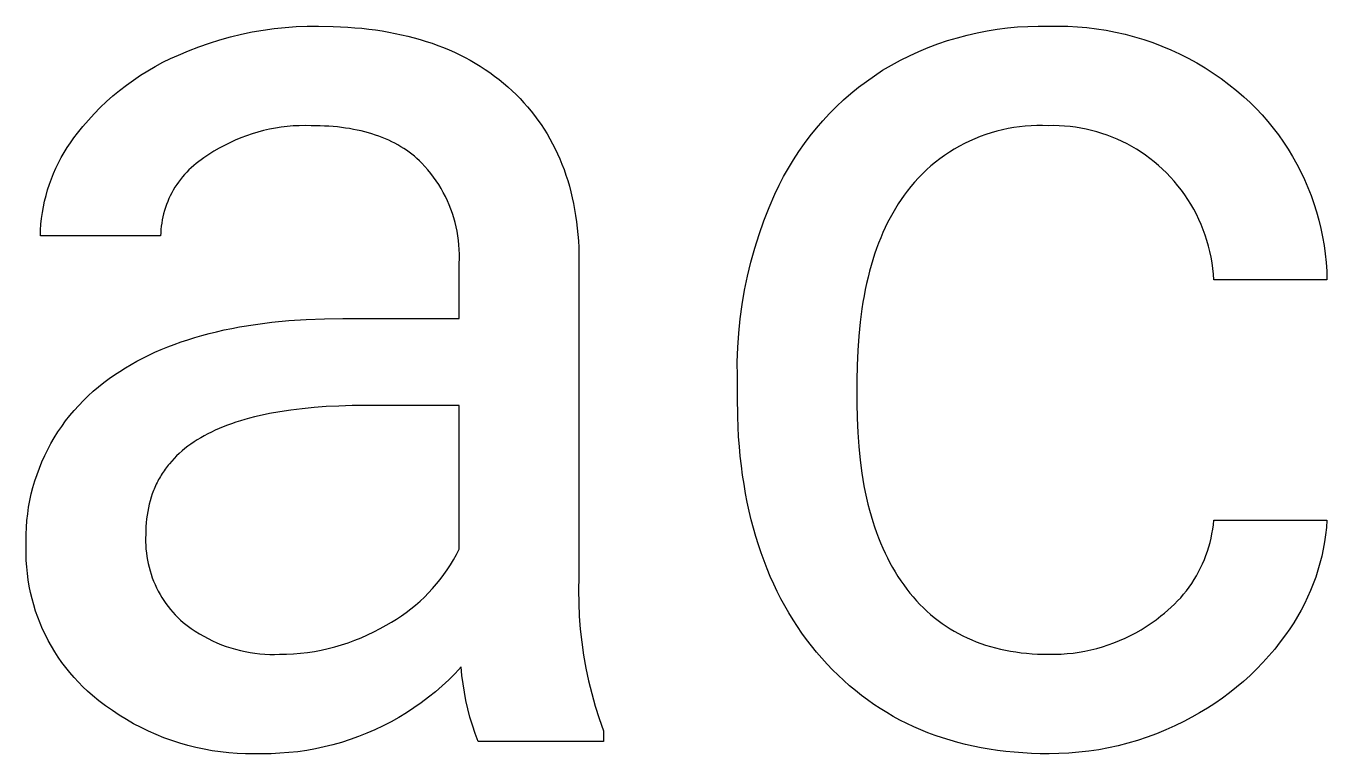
# Model space of a CAD drawing. Header units: millimetres. Extents: x -2542 to 6192, y -257 to 5845.
# Drawn here: x 5919.6 to 6005.8, y 515.8 to 564 of the extents above; entities that cross this region are included whole.
import ezdxf

# ---------------------------------------------------------------- set-up
doc = ezdxf.new("R2010")
doc.units = ezdxf.units.MM
doc.header["$MEASUREMENT"] = 0
doc.layers.add('Domyślny', color=7, linetype='Continuous', true_color=0x000000)

msp = doc.modelspace()

# ---------------------------------------------------------------- linework, layer by layer
at = {"layer": 'Domyślny'}
for p, q in [((5935.348, 563.743), (5936.075, 563.844)), ((5936.075, 563.844), (5936.805, 563.92)), ((5936.805, 563.92), (5937.537, 563.972)), ((5937.537, 563.972), (5938.27, 564)), ((5938.27, 564), (5939.004, 564.004)), ((5939.004, 564.004), (5939.992, 563.988)), ((5939.992, 563.988), (5940.953, 563.941)), ((5940.953, 563.941), (5941.423, 563.905)), ((5941.423, 563.905), (5941.887, 563.862)), ((5941.887, 563.862), (5942.343, 563.811)), ((5942.343, 563.811), (5942.793, 563.752)), ((5983.325, 563.698), (5983.994, 563.805)), ((5983.994, 563.805), (5984.666, 563.89)), ((5984.666, 563.89), (5985.341, 563.952)), ((5985.341, 563.952), (5986.018, 563.992)), ((5986.018, 563.992), (5986.696, 564.009)), ((5986.696, 564.009), (5987.373, 564.004)), ((5987.373, 564.004), (5988.014, 564.014)), ((5988.014, 564.014), (5988.656, 564.002)), ((5988.656, 564.002), (5989.296, 563.969)), ((5989.296, 563.969), (5989.935, 563.913)), ((5989.935, 563.913), (5990.572, 563.835)), ((5990.572, 563.835), (5991.205, 563.735)), ((5931.784, 562.887), (5932.485, 563.105)), ((5932.485, 563.105), (5933.192, 563.3)), ((5933.192, 563.3), (5933.906, 563.471)), ((5933.906, 563.471), (5934.625, 563.619)), ((5934.625, 563.619), (5935.348, 563.743)), ((5942.793, 563.752), (5943.236, 563.686)), ((5943.236, 563.686), (5943.673, 563.611)), ((5943.673, 563.611), (5944.102, 563.529)), ((5944.102, 563.529), (5944.525, 563.438)), ((5944.525, 563.438), (5944.941, 563.34)), ((5944.941, 563.34), (5945.35, 563.234)), ((5945.35, 563.234), (5945.753, 563.12)), ((5945.753, 563.12), (5946.148, 562.999)), ((5946.148, 562.999), (5946.537, 562.869)), ((5980.053, 562.827), (5980.695, 563.045)), ((5980.695, 563.045), (5981.344, 563.241)), ((5981.344, 563.241), (5981.999, 563.415)), ((5981.999, 563.415), (5982.66, 563.568)), ((5982.66, 563.568), (5983.325, 563.698)), ((5991.205, 563.735), (5991.835, 563.614)), ((5991.835, 563.614), (5992.46, 563.471)), ((5992.46, 563.471), (5993.08, 563.306)), ((5993.08, 563.306), (5993.693, 563.12)), ((5993.693, 563.12), (5994.3, 562.913)), ((5994.3, 562.913), (5994.9, 562.685)), ((5929.21, 561.862), (5929.73, 562.095)), ((5929.73, 562.095), (5930.406, 562.382)), ((5930.406, 562.382), (5931.091, 562.646)), ((5931.091, 562.646), (5931.784, 562.887)), ((5946.537, 562.869), (5946.919, 562.732)), ((5946.919, 562.732), (5947.295, 562.587)), ((5947.295, 562.587), (5947.663, 562.434)), ((5947.663, 562.434), (5948.025, 562.273)), ((5948.025, 562.273), (5948.38, 562.104)), ((5948.38, 562.104), (5948.728, 561.927)), ((5977.57, 561.745), (5978.177, 562.047)), ((5978.177, 562.047), (5978.793, 562.328)), ((5978.793, 562.328), (5979.419, 562.588)), ((5979.419, 562.588), (5980.053, 562.827)), ((5994.9, 562.685), (5995.491, 562.437)), ((5995.491, 562.437), (5996.074, 562.168)), ((5996.074, 562.168), (5996.646, 561.88)), ((5927.702, 561.056), (5928.196, 561.342)), ((5928.196, 561.342), (5928.699, 561.61)), ((5928.699, 561.61), (5929.21, 561.862)), ((5948.728, 561.927), (5949.069, 561.743)), ((5949.069, 561.743), (5949.404, 561.551)), ((5949.404, 561.551), (5949.732, 561.35)), ((5949.732, 561.35), (5950.053, 561.142)), ((5976.388, 561.082), (5976.973, 561.423)), ((5976.973, 561.423), (5977.57, 561.745)), ((5996.646, 561.88), (5997.209, 561.572)), ((5997.209, 561.572), (5997.76, 561.245)), ((5997.76, 561.245), (5998.3, 560.899)), ((5926.284, 560.102), (5926.746, 560.436)), ((5926.746, 560.436), (5927.219, 560.754)), ((5927.219, 560.754), (5927.702, 561.056)), ((5950.053, 561.142), (5950.367, 560.927)), ((5950.367, 560.927), (5950.675, 560.703)), ((5950.675, 560.703), (5950.975, 560.471)), ((5950.975, 560.471), (5951.269, 560.232)), ((5974.801, 559.958), (5975.317, 560.351)), ((5975.317, 560.351), (5975.846, 560.726)), ((5975.846, 560.726), (5976.388, 561.082)), ((5998.3, 560.899), (5998.828, 560.534)), ((5998.828, 560.534), (5999.343, 560.152)), ((5925.395, 559.388), (5925.833, 559.753)), ((5925.833, 559.753), (5926.284, 560.102)), ((5951.269, 560.232), (5951.556, 559.985)), ((5951.556, 559.985), (5951.836, 559.73)), ((5951.836, 559.73), (5952.107, 559.47)), ((5952.107, 559.47), (5952.369, 559.204)), ((5973.81, 559.122), (5974.298, 559.549)), ((5974.298, 559.549), (5974.801, 559.958)), ((5999.343, 560.152), (5999.844, 559.752)), ((5999.844, 559.752), (6000.331, 559.335)), ((5924.158, 558.208), (5924.557, 558.615)), ((5924.557, 558.615), (5924.969, 559.009)), ((5924.969, 559.009), (5925.395, 559.388)), ((5952.369, 559.204), (5952.623, 558.933)), ((5952.623, 558.933), (5952.869, 558.655)), ((5952.869, 558.655), (5953.106, 558.371)), ((5972.878, 558.219), (5973.336, 558.679)), ((5973.336, 558.679), (5973.81, 559.122)), ((6000.331, 559.335), (6000.748, 558.945)), ((6000.748, 558.945), (6001.152, 558.542)), ((5923.403, 557.354), (5923.773, 557.787)), ((5923.773, 557.787), (5924.158, 558.208)), ((5953.106, 558.371), (5953.334, 558.081)), ((5953.334, 558.081), (5953.554, 557.786)), ((5953.554, 557.786), (5953.765, 557.484)), ((5972.011, 557.256), (5972.436, 557.745)), ((5972.436, 557.745), (5972.878, 558.219)), ((6001.152, 558.542), (6001.541, 558.125)), ((6001.541, 558.125), (6001.916, 557.695)), ((5922.81, 556.602), (5923.047, 556.908)), ((5923.047, 556.908), (5923.403, 557.354)), ((5934.613, 556.873), (5934.236, 556.746)), ((5934.994, 556.987), (5934.613, 556.873)), ((5935.379, 557.088), (5934.994, 556.987)), ((5935.767, 557.176), (5935.379, 557.088)), ((5936.157, 557.251), (5935.767, 557.176)), ((5936.55, 557.312), (5936.157, 557.251)), ((5936.945, 557.359), (5936.55, 557.312)), ((5937.342, 557.393), (5936.945, 557.359)), ((5937.739, 557.414), (5937.342, 557.393)), ((5938.137, 557.421), (5937.739, 557.414)), ((5938.534, 557.414), (5938.137, 557.421)), ((5939.13, 557.404), (5938.534, 557.414)), ((5939.421, 557.392), (5939.13, 557.404)), ((5939.707, 557.375), (5939.421, 557.392)), ((5939.989, 557.353), (5939.707, 557.375)), ((5940.266, 557.327), (5939.989, 557.353)), ((5940.539, 557.295), (5940.266, 557.327)), ((5940.807, 557.259), (5940.539, 557.295)), ((5941.07, 557.218), (5940.807, 557.259)), ((5941.329, 557.172), (5941.07, 557.218)), ((5941.583, 557.122), (5941.329, 557.172)), ((5941.833, 557.066), (5941.583, 557.122)), ((5942.078, 557.006), (5941.833, 557.066)), ((5942.318, 556.941), (5942.078, 557.006)), ((5942.554, 556.871), (5942.318, 556.941)), ((5942.785, 556.796), (5942.554, 556.871)), ((5953.765, 557.484), (5953.968, 557.177)), ((5953.968, 557.177), (5954.162, 556.864)), ((5971.602, 556.752), (5972.011, 557.256)), ((5983.591, 556.944), (5983.226, 556.826)), ((5983.959, 557.05), (5983.591, 556.944)), ((5984.33, 557.142), (5983.959, 557.05)), ((5984.705, 557.222), (5984.33, 557.142)), ((5985.082, 557.289), (5984.705, 557.222)), ((5985.462, 557.342), (5985.082, 557.289)), ((5985.842, 557.383), (5985.462, 557.342)), ((5986.225, 557.41), (5985.842, 557.383)), ((5986.607, 557.425), (5986.225, 557.41)), ((5986.99, 557.426), (5986.607, 557.425)), ((5987.373, 557.414), (5986.99, 557.426)), ((5987.734, 557.417), (5987.373, 557.414)), ((5988.095, 557.409), (5987.734, 557.417)), ((5988.455, 557.388), (5988.095, 557.409)), ((5988.814, 557.355), (5988.455, 557.388)), ((5989.172, 557.31), (5988.814, 557.355)), ((5989.528, 557.253), (5989.172, 557.31)), ((5989.882, 557.183), (5989.528, 557.253)), ((5990.233, 557.102), (5989.882, 557.183)), ((5990.582, 557.009), (5990.233, 557.102)), ((5990.927, 556.904), (5990.582, 557.009)), ((5991.268, 556.788), (5990.927, 556.904)), ((6001.916, 557.695), (6002.277, 557.252)), ((6002.277, 557.252), (6002.621, 556.798)), ((5922.368, 555.967), (5922.584, 556.288)), ((5922.584, 556.288), (5922.81, 556.602)), ((5932.779, 556.11), (5932.43, 555.92)), ((5933.135, 556.287), (5932.779, 556.11)), ((5933.497, 556.453), (5933.135, 556.287)), ((5933.864, 556.606), (5933.497, 556.453)), ((5934.236, 556.746), (5933.864, 556.606)), ((5943.011, 556.716), (5942.785, 556.796)), ((5943.233, 556.632), (5943.011, 556.716)), ((5943.451, 556.542), (5943.233, 556.632)), ((5943.664, 556.448), (5943.451, 556.542)), ((5943.872, 556.349), (5943.664, 556.448)), ((5944.075, 556.246), (5943.872, 556.349)), ((5944.274, 556.137), (5944.075, 556.246)), ((5944.469, 556.024), (5944.274, 556.137)), ((5944.658, 555.905), (5944.469, 556.024)), ((5954.162, 556.864), (5954.348, 556.545)), ((5954.348, 556.545), (5954.525, 556.219)), ((5954.525, 556.219), (5954.693, 555.888)), ((5970.838, 555.705), (5971.211, 556.235)), ((5971.211, 556.235), (5971.602, 556.752)), ((5981.477, 556.052), (5981.145, 555.861)), ((5981.816, 556.23), (5981.477, 556.052)), ((5982.16, 556.398), (5981.816, 556.23)), ((5982.511, 556.553), (5982.16, 556.398)), ((5982.866, 556.695), (5982.511, 556.553)), ((5983.226, 556.826), (5982.866, 556.695)), ((5991.606, 556.66), (5991.268, 556.788)), ((5991.938, 556.52), (5991.606, 556.66)), ((5992.266, 556.37), (5991.938, 556.52)), ((5992.589, 556.208), (5992.266, 556.37)), ((5992.905, 556.036), (5992.589, 556.208)), ((5993.216, 555.853), (5992.905, 556.036)), ((6002.621, 556.798), (6002.95, 556.332)), ((6002.95, 556.332), (6003.263, 555.854)), ((5921.79, 554.959), (5921.971, 555.302)), ((5921.971, 555.302), (5922.164, 555.638)), ((5922.164, 555.638), (5922.368, 555.967)), ((5931.247, 555.162), (5931.075, 555.038)), ((5931.423, 555.28), (5931.247, 555.162)), ((5931.751, 555.505), (5931.423, 555.28)), ((5932.087, 555.718), (5931.751, 555.505)), ((5932.43, 555.92), (5932.087, 555.718)), ((5944.843, 555.782), (5944.658, 555.905)), ((5945.024, 555.654), (5944.843, 555.782)), ((5945.2, 555.522), (5945.024, 555.654)), ((5945.371, 555.384), (5945.2, 555.522)), ((5945.538, 555.242), (5945.371, 555.384)), ((5945.7, 555.094), (5945.538, 555.242)), ((5954.693, 555.888), (5954.854, 555.551)), ((5954.854, 555.551), (5955.005, 555.209)), ((5955.005, 555.209), (5955.148, 554.86)), ((5970.147, 554.608), (5970.483, 555.162)), ((5970.483, 555.162), (5970.838, 555.705)), ((5980.19, 555.223), (5979.887, 554.988)), ((5980.501, 555.446), (5980.19, 555.223)), ((5980.819, 555.659), (5980.501, 555.446)), ((5981.145, 555.861), (5980.819, 555.659)), ((5993.521, 555.659), (5993.216, 555.853)), ((5993.818, 555.455), (5993.521, 555.659)), ((5994.109, 555.242), (5993.818, 555.455)), ((5994.392, 555.018), (5994.109, 555.242)), ((6003.263, 555.854), (6003.559, 555.367)), ((6003.559, 555.367), (6003.839, 554.869)), ((5921.465, 554.257), (5921.621, 554.611)), ((5921.621, 554.611), (5921.79, 554.959)), ((5930.282, 554.335), (5930.139, 554.179)), ((5930.431, 554.486), (5930.282, 554.335)), ((5930.585, 554.632), (5930.431, 554.486)), ((5930.744, 554.773), (5930.585, 554.632)), ((5930.907, 554.908), (5930.744, 554.773)), ((5931.075, 555.038), (5930.907, 554.908)), ((5945.858, 554.942), (5945.7, 555.094)), ((5946.065, 554.72), (5945.858, 554.942)), ((5946.264, 554.49), (5946.065, 554.72)), ((5946.455, 554.254), (5946.264, 554.49)), ((5955.148, 554.86), (5955.283, 554.505)), ((5955.283, 554.505), (5955.409, 554.145)), ((5969.829, 554.042), (5970.147, 554.608)), ((5979.306, 554.489), (5979.029, 554.224)), ((5979.592, 554.744), (5979.306, 554.489)), ((5979.887, 554.988), (5979.592, 554.744)), ((5994.668, 554.785), (5994.392, 555.018)), ((5994.935, 554.543), (5994.668, 554.785)), ((5995.205, 554.281), (5994.935, 554.543)), ((5995.466, 554.01), (5995.205, 554.281)), ((6003.839, 554.869), (6004.101, 554.363)), ((6004.101, 554.363), (6004.346, 553.847)), ((5921.069, 553.165), (5921.188, 553.534)), ((5921.188, 553.534), (5921.32, 553.898)), ((5921.32, 553.898), (5921.465, 554.257)), ((5929.62, 553.509), (5929.504, 553.331)), ((5929.741, 553.683), (5929.62, 553.509)), ((5929.868, 553.852), (5929.741, 553.683)), ((5930.001, 554.018), (5929.868, 553.852)), ((5930.139, 554.179), (5930.001, 554.018)), ((5946.638, 554.012), (5946.455, 554.254)), ((5946.812, 553.763), (5946.638, 554.012)), ((5946.978, 553.509), (5946.812, 553.763)), ((5947.136, 553.249), (5946.978, 553.509)), ((5955.409, 554.145), (5955.526, 553.778)), ((5955.526, 553.778), (5955.635, 553.406)), ((5969.254, 552.88), (5969.532, 553.466)), ((5969.532, 553.466), (5969.829, 554.042)), ((5978.503, 553.668), (5978.254, 553.376)), ((5978.761, 553.951), (5978.503, 553.668)), ((5979.029, 554.224), (5978.761, 553.951)), ((5995.718, 553.73), (5995.466, 554.01)), ((5995.959, 553.441), (5995.718, 553.73)), ((5996.191, 553.144), (5995.959, 553.441)), ((6004.346, 553.847), (6004.573, 553.324)), ((5920.869, 552.417), (5920.963, 552.793)), ((5920.963, 552.793), (5921.069, 553.165)), ((5929.105, 552.583), (5929.021, 552.388)), ((5929.195, 552.775), (5929.105, 552.583)), ((5929.292, 552.963), (5929.195, 552.775)), ((5929.395, 553.149), (5929.292, 552.963)), ((5929.504, 553.331), (5929.395, 553.149)), ((5947.284, 552.984), (5947.136, 553.249)), ((5947.424, 552.714), (5947.284, 552.984)), ((5947.554, 552.44), (5947.424, 552.714)), ((5955.635, 553.406), (5955.735, 553.027)), ((5955.735, 553.027), (5955.827, 552.643)), ((5955.827, 552.643), (5955.911, 552.253)), ((5968.875, 552.002), (5969.254, 552.88)), ((5977.812, 552.801), (5977.614, 552.519)), ((5978.016, 553.076), (5977.812, 552.801)), ((5978.254, 553.376), (5978.016, 553.076)), ((5996.411, 552.839), (5996.191, 553.144)), ((5996.622, 552.526), (5996.411, 552.839)), ((6004.573, 553.324), (6004.782, 552.793)), ((6004.782, 552.793), (6004.973, 552.255)), ((5920.722, 551.657), (5920.789, 552.039)), ((5920.789, 552.039), (5920.869, 552.417)), ((5928.81, 551.788), (5928.753, 551.583)), ((5928.874, 551.99), (5928.81, 551.788)), ((5928.944, 552.19), (5928.874, 551.99)), ((5929.021, 552.388), (5928.944, 552.19)), ((5947.675, 552.161), (5947.554, 552.44)), ((5947.786, 551.878), (5947.675, 552.161)), ((5947.887, 551.592), (5947.786, 551.878)), ((5955.911, 552.253), (5955.986, 551.857)), ((5955.986, 551.857), (5956.052, 551.455)), ((5968.526, 551.113), (5968.875, 552.002)), ((5977.238, 551.931), (5977.059, 551.626)), ((5977.423, 552.229), (5977.238, 551.931)), ((5977.614, 552.519), (5977.423, 552.229)), ((5996.821, 552.207), (5996.622, 552.526)), ((5997.008, 551.88), (5996.821, 552.207)), ((5997.184, 551.548), (5997.008, 551.88)), ((6004.973, 552.255), (6005.145, 551.711)), ((6005.145, 551.711), (6005.299, 551.162)), ((5920.6, 550.503), (5920.627, 550.889)), ((5920.627, 550.889), (5920.668, 551.274)), ((5920.668, 551.274), (5920.722, 551.657)), ((5928.625, 550.96), (5928.596, 550.75)), ((5928.661, 551.17), (5928.625, 550.96)), ((5928.703, 551.377), (5928.661, 551.17)), ((5928.753, 551.583), (5928.703, 551.377)), ((5947.979, 551.302), (5947.887, 551.592)), ((5948.061, 551.01), (5947.979, 551.302)), ((5948.133, 550.715), (5948.061, 551.01)), ((5956.052, 551.455), (5956.11, 551.047)), ((5956.11, 551.047), (5956.159, 550.633)), ((5968.207, 550.212), (5968.526, 551.113)), ((5976.722, 550.993), (5976.563, 550.665)), ((5976.888, 551.313), (5976.722, 550.993)), ((5977.059, 551.626), (5976.888, 551.313)), ((5997.349, 551.209), (5997.184, 551.548)), ((5997.502, 550.865), (5997.349, 551.209)), ((5997.642, 550.515), (5997.502, 550.865)), ((6005.299, 551.162), (6005.433, 550.607)), ((5920.586, 550.116), (5920.6, 550.503)), ((5928.553, 550.116), (5920.586, 550.116)), ((5928.56, 550.328), (5928.553, 550.116)), ((5928.575, 550.539), (5928.56, 550.328)), ((5928.596, 550.75), (5928.575, 550.539)), ((5948.195, 550.417), (5948.133, 550.715)), ((5948.247, 550.118), (5948.195, 550.417)), ((5948.288, 549.817), (5948.247, 550.118)), ((5956.159, 550.633), (5956.2, 550.213)), ((5956.2, 550.213), (5956.232, 549.788)), ((5967.92, 549.3), (5968.207, 550.212)), ((5976.265, 549.987), (5976.125, 549.636)), ((5976.411, 550.33), (5976.265, 549.987)), ((5976.563, 550.665), (5976.411, 550.33)), ((5997.77, 550.161), (5997.642, 550.515)), ((5997.886, 549.803), (5997.77, 550.161)), ((6005.433, 550.607), (6005.549, 550.048)), ((6005.549, 550.048), (6005.645, 549.486)), ((5948.32, 549.515), (5948.288, 549.817)), ((5948.341, 549.212), (5948.32, 549.515)), ((5948.351, 548.908), (5948.341, 549.212)), ((5956.232, 549.788), (5956.255, 549.356)), ((5956.255, 549.356), (5956.27, 548.919)), ((5967.663, 548.38), (5967.92, 549.3)), ((5975.992, 549.278), (5975.866, 548.912)), ((5976.125, 549.636), (5975.992, 549.278)), ((5997.99, 549.441), (5997.886, 549.803)), ((5998.08, 549.076), (5997.99, 549.441)), ((6005.645, 549.486), (6005.722, 548.921)), ((5948.342, 548.301), (5948.352, 548.605)), ((5948.342, 544.646), (5948.342, 548.301)), ((5948.352, 548.605), (5948.351, 548.908)), ((5956.27, 548.919), (5956.27, 527.514)), ((5967.439, 547.451), (5967.663, 548.38)), ((5975.746, 548.539), (5975.633, 548.158)), ((5975.866, 548.912), (5975.746, 548.539)), ((5998.158, 548.707), (5998.08, 549.076)), ((5998.223, 548.336), (5998.158, 548.707)), ((5998.275, 547.963), (5998.223, 548.336)), ((6005.722, 548.921), (6005.78, 548.353)), ((6005.78, 548.353), (6005.818, 547.784)), ((5967.246, 546.515), (5967.439, 547.451)), ((5975.525, 547.77), (5975.425, 547.374)), ((5975.633, 548.158), (5975.525, 547.77)), ((5998.314, 547.589), (5998.275, 547.963)), ((5998.339, 547.213), (5998.314, 547.589)), ((6005.818, 547.784), (6005.837, 547.213)), ((5975.243, 546.559), (5975.162, 546.141)), ((5975.331, 546.971), (5975.243, 546.559)), ((5975.425, 547.374), (5975.331, 546.971)), ((6005.837, 547.213), (5998.339, 547.213)), ((5967.085, 545.572), (5967.246, 546.515)), ((5975.088, 545.715), (5975.02, 545.281)), ((5975.162, 546.141), (5975.088, 545.715)), ((5966.956, 544.625), (5967.085, 545.572)), ((5975.02, 545.281), (5974.903, 544.391)), ((5932.756, 543.882), (5933.261, 543.988)), ((5933.261, 543.988), (5933.776, 544.085)), ((5933.776, 544.085), (5934.831, 544.256)), ((5934.831, 544.256), (5935.921, 544.396)), ((5935.921, 544.396), (5937.047, 544.505)), ((5937.047, 544.505), (5938.207, 544.583)), ((5938.207, 544.583), (5939.402, 544.63)), ((5939.402, 544.63), (5940.632, 544.646)), ((5940.632, 544.646), (5948.342, 544.646)), ((5966.86, 543.675), (5966.956, 544.625)), ((5974.903, 544.391), (5974.812, 543.47)), ((5929.461, 542.929), (5929.905, 543.088)), ((5929.905, 543.088), (5930.358, 543.24)), ((5930.358, 543.24), (5930.82, 543.384)), ((5930.82, 543.384), (5931.291, 543.52)), ((5931.291, 543.52), (5931.771, 543.649)), ((5931.771, 543.649), (5932.259, 543.77)), ((5932.259, 543.77), (5932.756, 543.882)), ((5966.796, 542.721), (5966.86, 543.675)), ((5974.812, 543.47), (5974.747, 542.519)), ((5927.369, 542.014), (5927.77, 542.212)), ((5927.77, 542.212), (5928.179, 542.403)), ((5928.179, 542.403), (5928.598, 542.586)), ((5928.598, 542.586), (5929.025, 542.761)), ((5929.025, 542.761), (5929.461, 542.929)), ((5966.765, 541.766), (5966.796, 542.721)), ((5974.747, 542.519), (5974.708, 541.538)), ((5925.854, 541.142), (5926.219, 541.371)), ((5926.219, 541.371), (5926.594, 541.593)), ((5926.594, 541.593), (5926.977, 541.807)), ((5926.977, 541.807), (5927.369, 542.014)), ((5966.767, 540.81), (5966.765, 541.766)), ((5974.708, 541.538), (5974.695, 540.527)), ((5924.786, 540.394), (5925.148, 540.659)), ((5925.148, 540.659), (5925.497, 540.904)), ((5925.497, 540.904), (5925.854, 541.142)), ((5966.767, 539.478), (5966.767, 540.81)), ((5974.695, 540.527), (5974.695, 539.034)), ((5923.758, 539.527), (5924.091, 539.827)), ((5924.091, 539.827), (5924.434, 540.117)), ((5924.434, 540.117), (5924.786, 540.394)), ((5922.825, 538.558), (5923.125, 538.892)), ((5923.125, 538.892), (5923.436, 539.215)), ((5923.436, 539.215), (5923.758, 539.527)), ((5939.529, 538.804), (5938.718, 538.746)), ((5940.368, 538.846), (5939.529, 538.804)), ((5941.236, 538.871), (5940.368, 538.846)), ((5942.132, 538.879), (5941.236, 538.871)), ((5948.342, 538.879), (5942.132, 538.879)), ((5948.342, 529.355), (5948.342, 538.879)), ((5966.789, 538.122), (5966.767, 539.478)), ((5974.695, 539.034), (5974.708, 538.049)), ((5922.261, 537.861), (5922.537, 538.214)), ((5922.537, 538.214), (5922.825, 538.558)), ((5934.142, 537.96), (5933.84, 537.87)), ((5934.452, 538.045), (5934.142, 537.96)), ((5934.768, 538.127), (5934.452, 538.045)), ((5935.092, 538.204), (5934.768, 538.127)), ((5935.76, 538.346), (5935.092, 538.204)), ((5936.457, 538.471), (5935.76, 538.346)), ((5937.182, 538.579), (5936.457, 538.471)), ((5937.936, 538.671), (5937.182, 538.579)), ((5938.718, 538.746), (5937.936, 538.671)), ((5966.854, 536.803), (5966.789, 538.122)), ((5974.708, 538.049), (5974.747, 537.093)), ((5921.507, 536.747), (5921.746, 537.127)), ((5921.746, 537.127), (5921.997, 537.498)), ((5921.997, 537.498), (5922.261, 537.861)), ((5931.924, 537.126), (5931.678, 537.003)), ((5932.176, 537.245), (5931.924, 537.126)), ((5932.436, 537.359), (5932.176, 537.245)), ((5932.702, 537.47), (5932.436, 537.359)), ((5932.976, 537.576), (5932.702, 537.47)), ((5933.257, 537.678), (5932.976, 537.576)), ((5933.545, 537.776), (5933.257, 537.678)), ((5933.84, 537.87), (5933.545, 537.776)), ((5974.747, 537.093), (5974.811, 536.166)), ((5921.071, 535.963), (5921.282, 536.359)), ((5921.282, 536.359), (5921.507, 536.747)), ((5930.356, 536.177), (5930.16, 536.025)), ((5930.558, 536.325), (5930.356, 536.177)), ((5930.768, 536.469), (5930.558, 536.325)), ((5930.985, 536.609), (5930.768, 536.469)), ((5931.209, 536.744), (5930.985, 536.609)), ((5931.44, 536.876), (5931.209, 536.744)), ((5931.678, 537.003), (5931.44, 536.876)), ((5966.903, 536.157), (5966.854, 536.803)), ((5920.689, 535.152), (5920.873, 535.561)), ((5920.873, 535.561), (5921.071, 535.963)), ((5929.449, 535.375), (5929.289, 535.202)), ((5929.616, 535.543), (5929.449, 535.375)), ((5929.79, 535.708), (5929.616, 535.543)), ((5929.972, 535.869), (5929.79, 535.708)), ((5930.16, 536.025), (5929.972, 535.869)), ((5966.963, 535.52), (5966.903, 536.157)), ((5967.034, 534.892), (5966.963, 535.52)), ((5974.811, 536.166), (5974.901, 535.267)), ((5920.364, 534.316), (5920.519, 534.737)), ((5920.519, 534.737), (5920.689, 535.152)), ((5928.72, 534.468), (5928.657, 534.371)), ((5928.785, 534.563), (5928.72, 534.468)), ((5928.852, 534.657), (5928.785, 534.563)), ((5928.92, 534.751), (5928.852, 534.657)), ((5928.99, 534.843), (5928.92, 534.751)), ((5929.062, 534.934), (5928.99, 534.843)), ((5929.136, 535.024), (5929.062, 534.934)), ((5929.289, 535.202), (5929.136, 535.024)), ((5967.116, 534.273), (5967.034, 534.892)), ((5974.901, 535.267), (5975.017, 534.397)), ((5920.097, 533.459), (5920.223, 533.89)), ((5920.223, 533.89), (5920.364, 534.316)), ((5928.265, 533.667), (5928.216, 533.562)), ((5928.316, 533.771), (5928.265, 533.667)), ((5928.368, 533.873), (5928.316, 533.771)), ((5928.422, 533.975), (5928.368, 533.873)), ((5928.478, 534.076), (5928.422, 533.975)), ((5928.536, 534.175), (5928.478, 534.076)), ((5928.596, 534.274), (5928.536, 534.175)), ((5928.657, 534.371), (5928.596, 534.274)), ((5967.209, 533.663), (5967.116, 534.273)), ((5967.313, 533.063), (5967.209, 533.663)), ((5975.017, 534.397), (5975.085, 533.973)), ((5975.085, 533.973), (5975.159, 533.556)), ((5919.89, 532.587), (5919.986, 533.025)), ((5919.986, 533.025), (5920.097, 533.459)), ((5927.924, 532.8), (5927.856, 532.572)), ((5927.998, 533.023), (5927.924, 532.8)), ((5928.08, 533.242), (5927.998, 533.023)), ((5928.124, 533.35), (5928.08, 533.242)), ((5928.169, 533.456), (5928.124, 533.35)), ((5928.216, 533.562), (5928.169, 533.456)), ((5967.428, 532.471), (5967.313, 533.063)), ((5975.159, 533.556), (5975.24, 533.146)), ((5975.24, 533.146), (5975.327, 532.743)), ((5975.327, 532.743), (5975.42, 532.348)), ((5919.744, 531.702), (5919.809, 532.146)), ((5919.809, 532.146), (5919.89, 532.587)), ((5927.742, 532.105), (5927.696, 531.866)), ((5927.796, 532.341), (5927.742, 532.105)), ((5927.856, 532.572), (5927.796, 532.341)), ((5967.553, 531.889), (5967.428, 532.471)), ((5967.69, 531.315), (5967.553, 531.889)), ((5975.42, 532.348), (5975.52, 531.96)), ((5975.52, 531.96), (5975.626, 531.578)), ((5919.658, 530.809), (5919.693, 531.256)), ((5919.693, 531.256), (5919.744, 531.702)), ((5927.6, 531.121), (5927.582, 530.865)), ((5927.625, 531.374), (5927.6, 531.121)), ((5927.657, 531.622), (5927.625, 531.374)), ((5927.696, 531.866), (5927.657, 531.622)), ((5967.837, 530.751), (5967.69, 531.315)), ((5975.626, 531.578), (5975.739, 531.204)), ((5975.739, 531.204), (5975.858, 530.838)), ((5998.309, 530.982), (5998.339, 531.279)), ((5998.339, 531.279), (6005.837, 531.279)), ((6005.837, 531.279), (6005.799, 530.8)), ((5919.635, 529.913), (5919.639, 530.361)), ((5919.639, 530.361), (5919.658, 530.809)), ((5927.568, 530.339), (5927.56, 530.096)), ((5927.572, 530.604), (5927.568, 530.339)), ((5927.582, 530.865), (5927.572, 530.604)), ((5967.996, 530.196), (5967.837, 530.751)), ((5968.165, 529.65), (5967.996, 530.196)), ((5975.858, 530.838), (5975.984, 530.478)), ((5975.984, 530.478), (5976.116, 530.126)), ((5998.158, 530.1), (5998.218, 530.392)), ((5998.218, 530.392), (5998.268, 530.686)), ((5998.268, 530.686), (5998.309, 530.982)), ((6005.745, 530.322), (6005.675, 529.847)), ((6005.799, 530.8), (6005.745, 530.322)), ((5919.646, 529.464), (5919.635, 529.913)), ((5919.643, 529.038), (5919.646, 529.464)), ((5927.56, 530.096), (5927.559, 529.853)), ((5927.559, 529.853), (5927.567, 529.61)), ((5927.567, 529.61), (5927.583, 529.368)), ((5927.583, 529.368), (5927.608, 529.126)), ((5948.16, 529.006), (5948.342, 529.355)), ((5968.345, 529.113), (5968.165, 529.65)), ((5976.116, 530.126), (5976.254, 529.78)), ((5976.254, 529.78), (5976.399, 529.442)), ((5976.399, 529.442), (5976.551, 529.111)), ((5997.918, 529.237), (5998.008, 529.522)), ((5998.008, 529.522), (5998.088, 529.809)), ((5998.088, 529.809), (5998.158, 530.1)), ((6005.589, 529.374), (6005.488, 528.904)), ((6005.675, 529.847), (6005.589, 529.374)), ((5919.655, 528.611), (5919.643, 529.038)), ((5919.682, 528.186), (5919.655, 528.611)), ((5927.608, 529.126), (5927.64, 528.885)), ((5927.64, 528.885), (5927.68, 528.645)), ((5927.68, 528.645), (5927.729, 528.407)), ((5947.762, 528.328), (5947.967, 528.664)), ((5947.967, 528.664), (5948.16, 529.006)), ((5968.536, 528.585), (5968.345, 529.113)), ((5968.738, 528.066), (5968.536, 528.585)), ((5976.551, 529.111), (5976.708, 528.788)), ((5976.708, 528.788), (5976.873, 528.471)), ((5976.873, 528.471), (5977.043, 528.162)), ((5997.594, 528.403), (5997.711, 528.677)), ((5997.711, 528.677), (5997.819, 528.955)), ((5997.819, 528.955), (5997.918, 529.237)), ((6005.37, 528.438), (6005.237, 527.976)), ((6005.488, 528.904), (6005.37, 528.438)), ((5919.723, 527.761), (5919.682, 528.186)), ((5919.779, 527.338), (5919.723, 527.761)), ((5927.729, 528.407), (5927.785, 528.171)), ((5927.785, 528.171), (5927.85, 527.936)), ((5927.85, 527.936), (5927.922, 527.704)), ((5927.922, 527.704), (5928.002, 527.475)), ((5947.081, 527.365), (5947.318, 527.678)), ((5947.318, 527.678), (5947.545, 527.999)), ((5947.545, 527.999), (5947.762, 528.328)), ((5968.951, 527.557), (5968.738, 528.066)), ((5969.175, 527.056), (5968.951, 527.557)), ((5977.043, 528.162), (5977.221, 527.86)), ((5977.221, 527.86), (5977.404, 527.565)), ((5977.404, 527.565), (5977.594, 527.277)), ((5997.033, 527.349), (5997.186, 527.605)), ((5997.186, 527.605), (5997.331, 527.867)), ((5997.331, 527.867), (5997.467, 528.132)), ((5997.467, 528.132), (5997.594, 528.403)), ((6005.237, 527.976), (6005.089, 527.519)), ((5919.849, 526.918), (5919.779, 527.338)), ((5919.933, 526.5), (5919.849, 526.918)), ((5928.002, 527.475), (5928.09, 527.248)), ((5928.09, 527.248), (5928.185, 527.024)), ((5928.185, 527.024), (5928.288, 526.804)), ((5928.288, 526.804), (5928.398, 526.587)), ((5946.306, 526.475), (5946.574, 526.763)), ((5946.574, 526.763), (5946.832, 527.06)), ((5946.832, 527.06), (5947.081, 527.365)), ((5956.27, 527.514), (5956.251, 526.649)), ((5969.41, 526.565), (5969.175, 527.056)), ((5977.594, 527.277), (5977.791, 526.996)), ((5977.791, 526.996), (5977.994, 526.723)), ((5977.994, 526.723), (5978.202, 526.457)), ((5996.523, 526.614), (5996.701, 526.853)), ((5996.701, 526.853), (5996.871, 527.098)), ((5996.871, 527.098), (5997.033, 527.349)), ((6004.926, 527.067), (6004.747, 526.62)), ((6005.089, 527.519), (6004.926, 527.067)), ((5920.032, 526.085), (5919.933, 526.5)), ((5920.145, 525.673), (5920.032, 526.085)), ((5928.398, 526.587), (5928.515, 526.374)), ((5928.515, 526.374), (5928.639, 526.165)), ((5928.639, 526.165), (5928.771, 525.961)), ((5928.771, 525.961), (5928.909, 525.761)), ((5945.445, 525.668), (5945.741, 525.928)), ((5945.741, 525.928), (5946.028, 526.197)), ((5946.028, 526.197), (5946.306, 526.475)), ((5956.251, 526.649), (5956.26, 525.784)), ((5969.656, 526.082), (5969.41, 526.565)), ((5969.913, 525.609), (5969.656, 526.082)), ((5978.202, 526.457), (5978.417, 526.2)), ((5978.417, 526.2), (5978.637, 525.951)), ((5978.637, 525.951), (5978.862, 525.711)), ((5995.732, 525.72), (5995.941, 525.933)), ((5995.941, 525.933), (5996.142, 526.153)), ((5996.142, 526.153), (5996.336, 526.38)), ((5996.336, 526.38), (5996.523, 526.614)), ((6004.554, 526.18), (6004.346, 525.747)), ((6004.747, 526.62), (6004.554, 526.18)), ((5920.271, 525.266), (5920.145, 525.673)), ((5920.412, 524.864), (5920.271, 525.266)), ((5928.909, 525.761), (5929.054, 525.565)), ((5929.054, 525.565), (5929.205, 525.375)), ((5929.205, 525.375), (5929.362, 525.19)), ((5929.362, 525.19), (5929.526, 525.01)), ((5929.526, 525.01), (5929.696, 524.836)), ((5944.508, 524.953), (5944.828, 525.181)), ((5944.828, 525.181), (5945.141, 525.419)), ((5945.141, 525.419), (5945.445, 525.668)), ((5956.26, 525.784), (5956.297, 524.919)), ((5970.18, 525.145), (5969.913, 525.609)), ((5970.459, 524.69), (5970.18, 525.145)), ((5978.862, 525.711), (5979.093, 525.479)), ((5979.093, 525.479), (5979.33, 525.255)), ((5979.33, 525.255), (5979.572, 525.04)), ((5979.572, 525.04), (5979.819, 524.833)), ((5994.829, 524.94), (5995.064, 525.123)), ((5995.064, 525.123), (5995.294, 525.315)), ((5995.294, 525.315), (5995.516, 525.514)), ((5995.516, 525.514), (5995.732, 525.72)), ((6004.124, 525.321), (6003.887, 524.902)), ((6004.346, 525.747), (6004.124, 525.321)), ((5920.566, 524.466), (5920.412, 524.864)), ((5920.734, 524.074), (5920.566, 524.466)), ((5929.696, 524.836), (5929.871, 524.668)), ((5929.871, 524.668), (5930.052, 524.506)), ((5930.052, 524.506), (5930.31, 524.305)), ((5930.31, 524.305), (5930.575, 524.113)), ((5930.575, 524.113), (5930.847, 523.931)), ((5943.1, 524.106), (5943.502, 524.335)), ((5943.502, 524.335), (5943.844, 524.53)), ((5943.844, 524.53), (5944.179, 524.736)), ((5944.179, 524.736), (5944.508, 524.953)), ((5956.297, 524.919), (5956.363, 524.057)), ((5970.748, 524.244), (5970.459, 524.69)), ((5971.049, 523.807), (5970.748, 524.244)), ((5979.819, 524.833), (5980.072, 524.635)), ((5980.072, 524.635), (5980.331, 524.445)), ((5980.331, 524.445), (5980.595, 524.264)), ((5980.595, 524.264), (5980.865, 524.091)), ((5993.517, 524.029), (5993.857, 524.239)), ((5993.857, 524.239), (5994.189, 524.462)), ((5994.189, 524.462), (5994.513, 524.695)), ((5994.513, 524.695), (5994.829, 524.94)), ((6003.637, 524.492), (6003.373, 524.091)), ((6003.887, 524.902), (6003.637, 524.492)), ((5920.915, 523.688), (5920.734, 524.074)), ((5921.109, 523.308), (5920.915, 523.688)), ((5921.317, 522.935), (5921.109, 523.308)), ((5930.847, 523.931), (5931.124, 523.758)), ((5931.124, 523.758), (5931.407, 523.594)), ((5931.407, 523.594), (5931.696, 523.44)), ((5931.696, 523.44), (5931.99, 523.297)), ((5931.99, 523.297), (5932.288, 523.163)), ((5940.984, 523.17), (5941.419, 523.329)), ((5941.419, 523.329), (5941.849, 523.502)), ((5941.849, 523.502), (5942.272, 523.689)), ((5942.272, 523.689), (5942.689, 523.891)), ((5942.689, 523.891), (5943.1, 524.106)), ((5956.363, 524.057), (5956.457, 523.196)), ((5971.36, 523.379), (5971.049, 523.807)), ((5971.682, 522.96), (5971.36, 523.379)), ((5980.865, 524.091), (5981.14, 523.927)), ((5981.14, 523.927), (5981.421, 523.771)), ((5981.421, 523.771), (5981.707, 523.623)), ((5981.707, 523.623), (5981.999, 523.484)), ((5981.999, 523.484), (5982.296, 523.353)), ((5982.296, 523.353), (5982.599, 523.231)), ((5991.722, 523.159), (5992.092, 523.307)), ((5992.092, 523.307), (5992.458, 523.469)), ((5992.458, 523.469), (5992.817, 523.643)), ((5992.817, 523.643), (5993.171, 523.83)), ((5993.171, 523.83), (5993.517, 524.029)), ((6003.095, 523.698), (6002.741, 523.218)), ((6003.373, 524.091), (6003.095, 523.698)), ((5921.536, 522.57), (5921.317, 522.935)), ((5921.768, 522.212), (5921.536, 522.57)), ((5932.288, 523.163), (5932.591, 523.04)), ((5932.591, 523.04), (5932.898, 522.927)), ((5932.898, 522.927), (5933.209, 522.825)), ((5933.209, 522.825), (5933.523, 522.733)), ((5933.523, 522.733), (5933.84, 522.652)), ((5933.84, 522.652), (5934.159, 522.583)), ((5934.159, 522.583), (5934.481, 522.524)), ((5934.481, 522.524), (5934.805, 522.476)), ((5934.805, 522.476), (5935.13, 522.439)), ((5935.13, 522.439), (5935.456, 522.414)), ((5935.456, 522.414), (5935.782, 522.399)), ((5935.782, 522.399), (5936.109, 522.396)), ((5936.109, 522.396), (5936.436, 522.404)), ((5936.436, 522.404), (5936.899, 522.412)), ((5936.899, 522.412), (5937.362, 522.435)), ((5937.362, 522.435), (5937.824, 522.474)), ((5937.824, 522.474), (5938.284, 522.528)), ((5938.284, 522.528), (5938.742, 522.597)), ((5938.742, 522.597), (5939.197, 522.682)), ((5939.197, 522.682), (5939.65, 522.781)), ((5939.65, 522.781), (5940.099, 522.896)), ((5940.099, 522.896), (5940.544, 523.026)), ((5940.544, 523.026), (5940.984, 523.17)), ((5956.457, 523.196), (5956.579, 522.34)), ((5972.015, 522.551), (5971.682, 522.96)), ((5972.359, 522.15), (5972.015, 522.551)), ((5982.599, 523.231), (5982.907, 523.117)), ((5982.907, 523.117), (5983.221, 523.012)), ((5983.221, 523.012), (5983.54, 522.915)), ((5983.54, 522.915), (5983.865, 522.826)), ((5983.865, 522.826), (5984.196, 522.746)), ((5984.196, 522.746), (5984.532, 522.674)), ((5984.532, 522.674), (5984.873, 522.611)), ((5984.873, 522.611), (5985.22, 522.556)), ((5985.22, 522.556), (5985.573, 522.51)), ((5985.573, 522.51), (5985.931, 522.472)), ((5985.931, 522.472), (5986.294, 522.442)), ((5986.294, 522.442), (5986.664, 522.421)), ((5986.664, 522.421), (5987.038, 522.409)), ((5987.038, 522.409), (5987.418, 522.404)), ((5987.418, 522.404), (5987.818, 522.404)), ((5987.818, 522.404), (5988.217, 522.418)), ((5988.217, 522.418), (5988.616, 522.446)), ((5988.616, 522.446), (5989.013, 522.487)), ((5989.013, 522.487), (5989.409, 522.543)), ((5989.409, 522.543), (5989.803, 522.612)), ((5989.803, 522.612), (5990.193, 522.694)), ((5990.193, 522.694), (5990.581, 522.79)), ((5990.581, 522.79), (5990.966, 522.9)), ((5990.966, 522.9), (5991.346, 523.023)), ((5991.346, 523.023), (5991.722, 523.159)), ((6002.372, 522.749), (6001.987, 522.293)), ((6002.741, 523.218), (6002.372, 522.749)), ((5922.013, 521.862), (5921.768, 522.212)), ((5922.269, 521.521), (5922.013, 521.862)), ((5948.471, 521.568), (5948.064, 521.137)), ((5948.521, 521.007), (5948.471, 521.568)), ((5956.579, 522.34), (5956.73, 521.488)), ((5972.713, 521.76), (5972.359, 522.15)), ((5973.073, 521.383), (5972.713, 521.76)), ((6001.587, 521.85), (6001.173, 521.421)), ((6001.987, 522.293), (6001.587, 521.85)), ((5922.536, 521.189), (5922.269, 521.521)), ((5922.815, 520.866), (5922.536, 521.189)), ((5923.104, 520.553), (5922.815, 520.866)), ((5947.642, 520.719), (5947.207, 520.316)), ((5948.064, 521.137), (5947.642, 520.719)), ((5948.591, 520.447), (5948.521, 521.007)), ((5956.73, 521.488), (5956.908, 520.641)), ((5973.442, 521.018), (5973.073, 521.383)), ((5973.818, 520.665), (5973.442, 521.018)), ((5974.201, 520.325), (5973.818, 520.665)), ((6000.745, 521.005), (6000.304, 520.603)), ((6001.173, 521.421), (6000.745, 521.005)), ((5923.405, 520.25), (5923.104, 520.553)), ((5923.715, 519.958), (5923.405, 520.25)), ((5924.035, 519.676), (5923.715, 519.958)), ((5946.759, 519.928), (5946.298, 519.555)), ((5947.207, 520.316), (5946.759, 519.928)), ((5948.678, 519.891), (5948.591, 520.447)), ((5948.784, 519.337), (5948.678, 519.891)), ((5956.908, 520.641), (5957.115, 519.801)), ((5957.115, 519.801), (5957.349, 518.968)), ((5974.593, 519.997), (5974.201, 520.325)), ((5974.991, 519.682), (5974.593, 519.997)), ((5999.383, 519.845), (5998.904, 519.49)), ((5999.849, 520.217), (5999.383, 519.845)), ((6000.304, 520.603), (5999.849, 520.217)), ((5924.463, 519.326), (5924.035, 519.676)), ((5924.903, 518.991), (5924.463, 519.326)), ((5925.354, 518.671), (5924.903, 518.991)), ((5945.825, 519.198), (5945.34, 518.857)), ((5946.298, 519.555), (5945.825, 519.198)), ((5948.908, 518.787), (5948.784, 519.337)), ((5957.349, 518.968), (5957.61, 518.143)), ((5975.398, 519.378), (5974.991, 519.682)), ((5975.811, 519.088), (5975.398, 519.378)), ((5976.233, 518.809), (5975.811, 519.088)), ((5998.413, 519.15), (5997.912, 518.826)), ((5998.904, 519.49), (5998.413, 519.15)), ((5925.815, 518.366), (5925.354, 518.671)), ((5926.286, 518.077), (5925.815, 518.366)), ((5926.767, 517.804), (5926.286, 518.077)), ((5944.337, 518.225), (5943.82, 517.935)), ((5944.843, 518.533), (5944.337, 518.225)), ((5945.34, 518.857), (5944.843, 518.533)), ((5949.05, 518.242), (5948.908, 518.787)), ((5949.211, 517.702), (5949.05, 518.242)), ((5957.61, 518.143), (5957.899, 517.327)), ((5976.662, 518.543), (5976.233, 518.809)), ((5977.098, 518.289), (5976.662, 518.543)), ((5977.542, 518.048), (5977.098, 518.289)), ((5996.878, 518.23), (5996.348, 517.958)), ((5997.4, 518.52), (5996.878, 518.23)), ((5997.912, 518.826), (5997.4, 518.52)), ((5927.257, 517.547), (5926.767, 517.804)), ((5927.755, 517.307), (5927.257, 517.547)), ((5928.261, 517.084), (5927.755, 517.307)), ((5942.758, 517.406), (5942.214, 517.169)), ((5943.293, 517.662), (5942.758, 517.406)), ((5943.82, 517.935), (5943.293, 517.662)), ((5949.389, 517.167), (5949.211, 517.702)), ((5957.899, 517.327), (5957.899, 516.638)), ((5977.994, 517.819), (5977.542, 518.048)), ((5978.453, 517.603), (5977.994, 517.819)), ((5978.92, 517.398), (5978.453, 517.603)), ((5979.395, 517.207), (5978.92, 517.398)), ((5995.15, 517.394), (5994.537, 517.143)), ((5995.753, 517.665), (5995.15, 517.394)), ((5996.348, 517.958), (5995.753, 517.665)), ((5928.774, 516.879), (5928.261, 517.084)), ((5929.294, 516.69), (5928.774, 516.879)), ((5929.82, 516.52), (5929.294, 516.69)), ((5930.351, 516.367), (5929.82, 516.52)), ((5930.888, 516.232), (5930.351, 516.367)), ((5939.97, 516.407), (5939.395, 516.265)), ((5940.54, 516.57), (5939.97, 516.407)), ((5941.105, 516.751), (5940.54, 516.57)), ((5941.663, 516.951), (5941.105, 516.751)), ((5942.214, 517.169), (5941.663, 516.951)), ((5949.584, 516.638), (5949.389, 517.167)), ((5957.899, 516.638), (5949.584, 516.638)), ((5979.877, 517.027), (5979.395, 517.207)), ((5980.366, 516.86), (5979.877, 517.027)), ((5980.863, 516.705), (5980.366, 516.86)), ((5981.368, 516.563), (5980.863, 516.705)), ((5981.88, 516.433), (5981.368, 516.563)), ((5982.4, 516.316), (5981.88, 516.433)), ((5992.011, 516.351), (5991.365, 516.208)), ((5992.652, 516.517), (5992.011, 516.351)), ((5993.287, 516.704), (5992.652, 516.517)), ((5993.916, 516.913), (5993.287, 516.704)), ((5994.537, 517.143), (5993.916, 516.913)), ((5931.428, 516.115), (5930.888, 516.232)), ((5931.972, 516.016), (5931.428, 516.115)), ((5932.519, 515.936), (5931.972, 516.016)), ((5933.069, 515.875), (5932.519, 515.936)), ((5933.62, 515.832), (5933.069, 515.875)), ((5934.172, 515.807), (5933.62, 515.832)), ((5934.725, 515.802), (5934.172, 515.807)), ((5935.278, 515.814), (5934.725, 515.802)), ((5935.871, 515.819), (5935.278, 515.814)), ((5936.463, 515.844), (5935.871, 515.819)), ((5937.054, 515.889), (5936.463, 515.844)), ((5937.644, 515.953), (5937.054, 515.889)), ((5938.231, 516.037), (5937.644, 515.953)), ((5938.815, 516.141), (5938.231, 516.037)), ((5939.395, 516.265), (5938.815, 516.141)), ((5982.927, 516.21), (5982.4, 516.316)), ((5983.462, 516.118), (5982.927, 516.21)), ((5984.005, 516.037), (5983.462, 516.118)), ((5984.555, 515.969), (5984.005, 516.037)), ((5985.112, 515.913), (5984.555, 515.969)), ((5985.677, 515.87), (5985.112, 515.913)), ((5986.25, 515.839), (5985.677, 515.87)), ((5986.83, 515.821), (5986.25, 515.839)), ((5987.418, 515.814), (5986.83, 515.821)), ((5988.08, 515.824), (5987.418, 515.814)), ((5988.742, 515.856), (5988.08, 515.824)), ((5989.402, 515.91), (5988.742, 515.856)), ((5990.059, 515.987), (5989.402, 515.91)), ((5990.714, 516.086), (5990.059, 515.987)), ((5991.365, 516.208), (5990.714, 516.086))]:
    msp.add_line(p, q, dxfattribs=at)

doc.saveas('drawing.dxf')
